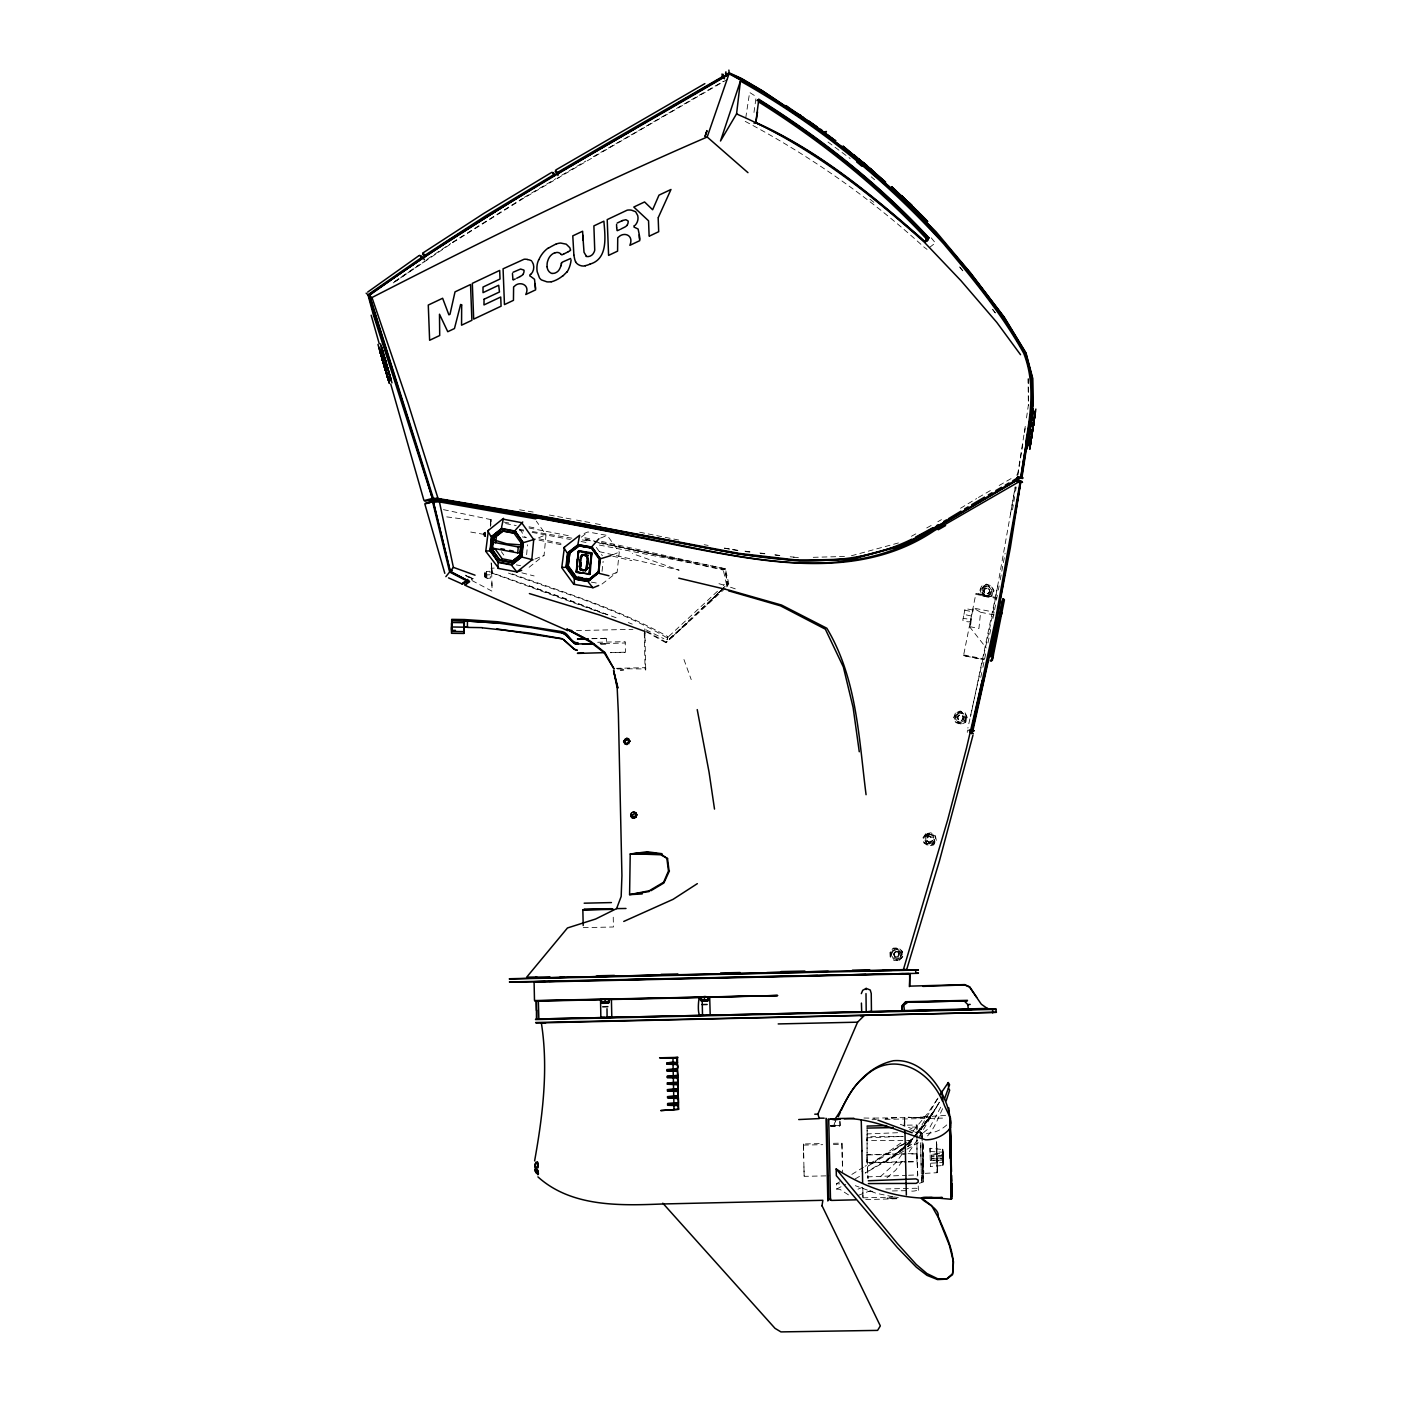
<?xml version="1.0" encoding="UTF-8"?>
<svg xmlns="http://www.w3.org/2000/svg" width="1402" height="1402" viewBox="0 0 1402 1402"><rect width="100%" height="100%" fill="white"/><g stroke="black" fill="none" stroke-linecap="round" stroke-linejoin="round"><path stroke-width="0.75" stroke-dasharray="5 3.75" d="M908.286 1162.03L916.978 1161.732L916.996 1140.001M916.996 1137.828L916.961 1125.017L903.975 1125.193M867.119 1126.069L867.049 1162.573L906.113 1161.645M867.137 1130.275L867.049 1162.871L906.113 1162.083M726.762 586.86L727.515 583.793L724.992 568.861L601.511 541.4M922.972 1164.168L923.077 1182.026L919.379 1183.306M862.949 1197.466L862.791 1187.897M972.883 609.397L972.76 611.57L973.163 607.995L980.594 612.253L978.929 628.482L969.448 626.589L973.163 607.995L994.386 612.218M922.691 1167.235L921.99 1133.044L920.395 1131.887L912.579 1132.062M839.921 1121.162L840.201 1125.28C814.79 1124.649 840.429 1130.45 835.364 1121.267M607.609 614.882L564.235 598.146L491.787 572.735L491.138 562.78M835.171 1121.915C830.843 1128.961 841.778 1124.632 839.553 1126.121M970.657 620.56L970.482 626.799L971.551 616.074L963.963 614.409L962.771 620.35C972.62 624.573 973.829 618.492 963.121 618.597M486.915 578.43C485.25 571.963 486.669 566.671 486.862 577.536M735.261 588.84L727.498 586.211L727.533 581.392L723.502 585.247M904.045 1126.104L904.641 1117.394L904.798 1124.772M490.525 526.433L490.682 520.931L492.838 521.158M490.647 522.596L491.05 519.634L490.647 525.592M624.591 741.43L624.871 740.238M526.644 554.701L527.467 544.8M529.097 567.302L544.064 555.332L546.026 534.775L536.283 521.088M925.495 838.378L926.704 842.497M933.837 840.376L933.942 839.255M982.627 589.856L983.152 593.116L985.816 595.026A4.259 4.259 0 0 0 989.058 594.501L990.969 591.837L989.759 587.736M629.323 741.29L628.692 742.99M602.054 571.315L603.123 561.343M602.019 584.038L617.125 572.226L619.263 552.073L607.189 535.389L587.946 531.954L581.269 534.618M753.978 112.458L755.888 98.788M485.267 536.212L485.565 535.284M484.286 536.02L484.093 532.9L485.495 532.164M485.442 536.545L485.197 532.83M486.406 577.536C484.479 579.324 483.375 571.368 486.073 572.069M1025.265 426.401L1017.537 475.278M1026.509 417.936L1028.349 405.231L1028.087 378.733M1024.547 432.78L1025.16 428.556M745.741 117.891L749.632 92.462L757.08 97.176M1017.747 475.296L1023.302 441.262M1012.472 509.872L1013.506 503.651M1013.856 501.583L1015.223 493.294M1015.556 491.226L1016.24 487.09M963.542 655.61L984.116 659.711L963.524 655.645L971.218 617.055L975.932 593.432L996.507 597.532L975.932 593.467M1010.456 514.043L1015.188 486.862M1015.328 487.072L991.845 618.44L967.871 728.111M1000.222 579.832L1005.094 553.212M997.768 586.001L970.517 716.755M992.966 618.422L996.033 602.194M996.419 600.161L997.944 592.065M998.329 590.032L999.1 585.966M970.272 622.488L970.727 620.122M963.963 614.409L965.137 608.503L972.76 610.028M987.954 642.94L990.881 628.639M980.752 677.446L982.452 669.332M982.872 667.299L985.851 653.104M636.526 817.226L636.035 812.634L633.651 811.828L631.391 812.932L630.567 815.298L631.689 817.541L634.054 818.365L636.315 817.261L637.121 814.895L636.052 812.477L633.441 811.705L631.058 812.985L630.304 815.438L631.531 817.716L634.142 818.505L636.526 817.226L637.279 814.755L636.052 812.477M967.398 730.091L967.275 732.387M486.512 572.279L486.704 571.403M989.374 589.909C991.249 594.956 982.101 594.606 984.064 589.594C986.447 585.09 992.598 590.978 988.112 593.274C984.484 595.64 981.961 588.945 986.202 587.859C992.178 587.543 989.041 596.744 984.519 592.871L984.204 591.784M634.09 818.645L631.408 817.857L630.111 815.473L630.918 812.88L633.389 811.583L636.052 812.354M645.954 631.654L666.02 642.747L668.035 636.753C618.492 608.836 563.516 592.38 510.223 573.173M625.45 741.325C628.92 737.101 622.733 742.412 627.29 743.025C631.566 736.944 622.698 741.518 625.52 741.886M637.279 814.755L636.228 817.191L634.054 818.242L631.759 817.454L630.707 815.281L631.496 813.002L633.669 811.951L635.947 812.722M957.776 716.492L958.477 715.984C955.288 718.981 961.754 723.029 963.402 718.735C964.523 713.04 955.253 714.529 958.092 719.594C961.614 723.607 966.153 715.879 961.001 715.055C956.041 713.793 957.478 722.906 961.825 720.155M963.297 718.928L962.578 719.524L962.964 716.001L960.16 714.757L961.018 715.038M930.017 842.374L929.158 842.041C936.045 842.847 930.437 832.35 926.862 838.186C925.635 841.971 930.963 843.829 932.558 840.359C923.673 825.655 928.404 854.221 932.085 837.555M894.248 952.449C895.072 968.502 904.763 942.617 893.582 954.131C900.329 965.557 900.803 942.985 893.582 954.149M932.102 837.642C929.263 833.84 924.339 839.868 928.229 841.708M899.085 955.463L898.805 952.449L899.05 954.254M629.41 742.692C622.874 726.376 623.732 756.537 629.34 739.888M632.442 815.596C634.826 810.619 630.444 817.033 635.018 816.087C636.736 811.74 630.252 814.667 632.635 816.227M636.368 816.455C635.492 805.028 626.379 821.975 636.315 816.42A2.751 2.751 0 0 0 636.526 814.299C633.984 808.323 627.483 817.348 633.932 817.892M892.18 953.202C893.81 946.315 904.325 952.011 899.453 957.145M636.158 815.649L635.579 816.718A2.366 2.366 0 0 1 633.932 817.471L632.232 816.823M626.676 742.867L628.499 742.026L627.745 740.063M633.581 816.595L635.369 815.789L634.65 813.791M631.776 813.984L631.846 816.35M667.019 639.75L668.035 636.753M993.387 590.89L991.74 595.061L987.113 597.059L982.189 595.184L980.208 590.768L981.873 586.614L986.482 584.616L991.407 586.492L993.913 590.89L992.108 595.429L987.113 597.567L981.838 595.57L979.683 590.785L981.488 586.246L986.465 584.108L991.757 586.106L993.913 590.89M627.132 743.007L628.464 741.413M830.983 1125.806L835.101 1126.349M630.532 741.22L627.044 744.672L624.836 743.743L623.592 741.465L624.696 739.012L626.852 738.048L630.532 741.22L626.852 737.855L623.189 741.483L624.451 738.766L626.799 737.732L629.183 738.714M598.882 543.047L725.342 568.686L728.742 583.425L725.342 586.492M942.6 1108.667C937.815 1118.726 934.1 1129.872 925.811 1137.67M940.707 1107.177L929.771 1127.488L920.098 1135.41M727.498 586.211L724.992 568.861M937.342 1170.985L937.167 1172.703L923.182 1173.456M943.108 1154.056L943.248 1160.646L943.108 1153.513L943.231 1159.384M943.02 1149.535L942.827 1165.535L930.402 1166.464L929.999 1148.273L943.02 1149.535L943.125 1154.407L930.122 1154.144L929.999 1148.273M939.252 1102.515L918.17 1138.547M939.358 1102.165L927.493 1121.127L936.431 1107.282L921.009 1129.697L933.119 1112.277L914.051 1137.302M937.973 1098.134L916.89 1133.464M917.048 1140.369L907.287 1154.477M937.272 1099.063L927.721 1113.311L912.649 1131.467M983.03 588.822L984.554 587.21A4.259 4.259 0 0 1 987.797 586.737L988.831 587.07M925.881 837.362L926.547 836.451A4.294 4.294 0 0 1 930.665 835.189L933.767 838.151M933.434 841.41L930.893 843.496A4.294 4.294 0 0 1 927.633 843.145M963.647 720.681L964.629 716.527L962.561 713.986M902.169 1161.399L895.755 1170.057L886.414 1178.293M901.924 1154.424L895.492 1163.047L879.983 1177.014M908.356 1145.784L913.491 1138.862M913.456 1137.32L934.486 1110.629L914.332 1136.794M912.982 1138.477L908.934 1143.524L912.772 1138.862M1016.485 475.05L1017.922 474.735M917.889 1132.641L926.722 1122.143L917.101 1133.096M646.935 631.548L666.143 642.134L728.742 583.425L726.078 585.791L717.999 583.39M727.095 584.599L728.129 583.425M904.115 1146.976L911.615 1139.353M943.283 1161.943L942.827 1165.535L943.231 1159.752L943.336 1164.624M899.436 960.247L902.765 956.514L902.485 951.45L898.524 947.857L893.284 948.138L889.902 951.818L890.182 956.953L894.161 960.528L899.436 960.247L902.765 956.514M890.638 956.725L890.393 951.993L893.495 948.611L898.349 948.348L902.012 951.66L902.275 956.339L899.208 959.774L894.336 960.037M904.22 1146.661L911.44 1139.668M903.151 1148.238L898.735 1152.917L905.972 1145.469M904.623 1146.678L911.983 1138.88M717.491 591.276L668.053 637.086M720.137 591.153L707.064 604.227L720.768 590.925M721.592 589.716L727.393 583.898M908.864 1142.49L911.826 1139.581M725.29 588.297L666.02 642.747M723.87 587.911L666.143 642.134M902.66 1148.045L890.27 1159.174L905.517 1145.574M907.041 1144.102L911.615 1139.686M686.454 623.715L669.21 639.592L688.347 622.067M946.736 1124.93C936.518 1134.709 920.431 1136.146 908.356 1128.628M635.001 816.087L634.019 816.753M628.99 743.27L627.044 744.147M635.895 817.015L634.668 817.769M984.747 589.085L984.029 589.664L987.271 588.157M900.96 1149.991L905.692 1146.1L883.435 1162.977L905.587 1147.817M907.269 1144.821L912.001 1140.948L907.182 1144.873M957.864 713.443C951.45 717.158 959.336 726.972 964.19 721.206A4.977 4.977 0 0 0 965.575 717.596C965.873 712.496 958.109 710.726 955.971 715.3A5.135 5.135 0 0 0 955.638 719.244L959.354 722.661M986.938 595.903C999.731 593.379 983.293 578.027 981.645 590.978C983.328 602.825 999.24 589.874 987.989 585.826M895.037 951.8L898.542 952.168M897.648 956.62L895.878 956.9M932.312 843.671C936.641 841.253 934.538 833.804 929.508 834.208M900.82 1143.033L868.364 1166.026L906.638 1142.297L865.069 1166.254M581.234 537.194L587.946 531.954M929.649 247.383L935.379 242.932L930.84 237.359M725.342 568.686L723.327 570.088L599.425 542.171M471.738 579.359L472.492 578.851L470.213 577.642M394.716 281.469L419.18 264.68M393.226 282.924L424.683 261.333M395.014 281.697L450.848 243.878M427.365 259.107L450.62 243.562M426.226 260.299L427.137 259.685M452.425 242.371L522.28 198.523M452.636 242.686L522.683 198.839L600.739 152.888M851.855 1174.403L863.387 1167.288M848.455 1194.872L839.886 1189.334L836.626 1189.054L836.521 1183.744L840.113 1181.571M960.528 508.26L976.651 498.551M524.138 197.419L555.875 178.667M559.118 177.265L557.225 178.387M907.304 1146.783L912.509 1143.717L907.55 1146.591M561.676 175.25L585.808 161.072M593.221 156.726L636.823 131.63M638.664 130.544L703.769 92.567M855.185 1178.907L860.162 1175.998M905.902 1147.555L865.139 1173.071L918.415 1142.7M978.438 497.465L991.617 489.859M999.153 485.495L1012.349 477.872M602.545 151.854L727.708 79.231M937.868 521.702L941.478 519.634M707.519 90.394L723.502 81.263M908.531 1141.21L912.439 1139.213M911.405 536.283L919.064 532.094M926.74 527.923L932.47 524.804M897.227 1147.169L906.726 1142.104M836.626 1189.054L845.721 1184.269M472.088 579.079L473.298 578.5M928.194 834.523L927.002 835.066A5.012 5.012 0 0 0 924.742 838.203L926.109 843.128L931.138 844.319M627.009 744.988L624.591 744.006L623.189 741.483L624.661 744.147L629.358 743.831M984.134 586.544L986.64 585.791M897.788 959.038C908.776 954.394 892.233 942.635 891.286 954.341C892.233 965.014 907.725 955.445 898.735 949.75A5.135 5.135 0 0 0 894.827 949.277L891.882 951.8A5.135 5.135 0 0 0 891.392 955.673L893.933 958.653L896.491 959.248M962.771 721.399C955.866 725.377 953.693 711.971 961.509 713.583M898.594 957.846L894.301 957.969L892.058 954.324M612.201 574.347L617.125 572.226M612.709 554.824L619.263 552.073M857.989 1189.176L863.912 1186.705M534.881 559.1L544.064 555.332M600.582 538.07L607.189 535.389M538.683 537.72L546.026 534.775M858.164 1195.433L871.991 1190.07M471.335 579.096L472.544 578.518L469.267 576.73M851.4 555.77L899.909 542.539M945.596 1115.431L919.8 1117.096L930.122 1117.236L870.239 1118.165M491.05 568.248L494.187 568.09M942.898 1155.406L931.489 1155.756L931.576 1159.804C947.752 1164.992 947.402 1148.992 931.471 1154.88L931.489 1155.756M626.869 738.556L624.223 740.712L626.308 744.076M929.508 834.313C918.888 835.101 928.51 850.769 934.188 841.831A5.222 5.222 0 0 0 934.608 837.888L930.823 834.453M959.056 712.899L963.98 714.056L965.54 718.928A5.135 5.135 0 0 1 963.227 722.135L960.668 722.801M885.854 1188.966L916.225 1188.248C922.796 1189.474 912.316 1192.366 909.758 1190.578M916.996 1126.963L908.356 1127.278M908.093 1153.671L916.803 1153.811L908.11 1154.126M942.915 1156.159L931.506 1156.457L931.471 1154.88M865.735 1199.604L898.332 1198.692L887.168 1198.062L896.474 1198.587M485.267 535.967L484.163 536.283M486.371 571.403L489.964 571.28L490.192 574.75L490.402 578.097L486.827 578.43M486.95 574.89L490.174 574.75M942.705 1160.085L930.262 1160.593M897.631 1132.711L867.277 1133.92L866.489 1137.846L903.379 1136.391M867.365 1176.891L906.411 1175.332M908.584 1175.244L915.085 1174.999L917.294 1176.12M813.248 557.313L847.158 556.401M604.332 638.208L606.47 638.383L606.61 644.201L599.355 644.359M604.28 643.606L600.091 643.693L625.222 642.975L625.432 652.351L610.431 652.684M624.766 668.141L645.043 667.685L645.709 668.964L625.625 668.772M905.937 1153.723L866.874 1154.67L867.996 1178.539L866.874 1154.968L905.937 1154.161M908.268 1161.592L916.978 1161.732M576.502 630.585L632.933 629.34M591.959 638.488L606.47 638.383M591.959 638.716L604.525 638.436M597.69 642.274L625.187 641.678L625.222 642.975M610.764 652.508L625.432 652.193M616.197 668.316L622.611 668.176M617.458 668.964L623.575 668.824M583.25 927.651L613.445 926.985L613.165 914.086M872.044 1119.672L876.373 1119.585M885.03 1119.392L945.596 1118.042M803.591 1150.727L803.434 1143.979L822.676 1143.541M833.366 1143.313L841.919 1143.121L842.427 1166.061M803.469 1145.101L822.711 1144.68M833.401 1144.435L841.936 1144.26L841.919 1143.121M931.559 1158.928L942.968 1158.771L943.248 1160.646M803.942 1166.92L804.152 1176.348L829.809 1175.787M862.949 1197.834L897.56 1197.063M491.699 573.173L491.278 567.495L493.802 567.442M868.557 1191.42L872.885 1191.332M892.408 1190.929L907.585 1190.631M902.047 1136.549L867.347 1136.707L866.559 1140.65L914.314 1140.422M930.069 1151.498L943.073 1152.216M863.93 1118.025L874.445 1118.2M835.434 1125.578L839.728 1125.736M830.335 1125.771L840.026 1125.701L839.868 1121.565M836.521 1183.744L839.78 1183.884M942.95 1158.017L931.541 1158.21L931.576 1159.804M626.887 738.994L628.972 740.116M627.044 743.726L624.942 742.622M745.671 551.634L749.877 552.125M760.427 553.334L764.651 553.825M775.201 555.034L779.407 555.525M798.404 557.698L789.957 556.734L794.128 557.172M744.953 551.144L751.367 551.932M759.919 552.984L766.333 553.772M774.885 554.824L781.3 555.613M446.747 516.882L470.406 520.002M892.688 1196.73L876.092 1193.242L855.308 1185.689M894.581 1197.01L898.349 1197.588M724.343 548.059L730.424 549.041M732.457 549.374L738.539 550.373M519.441 530.342L523.665 531.025M532.147 532.409L570.439 539.49M519.581 509.785L526.048 510.871M528.186 511.239L534.653 512.326M571.876 538.175L532.322 531.533M582.216 539.91L590.54 541.417M519.441 529.343L523.735 530.079M724.536 548.287L730.88 549.409M733.001 549.794L739.345 550.916M704.172 544.712L708.133 545.413M470.739 532.041L485.793 534.723M591.346 582.128L599.881 583.653M724.554 569.545L597.935 544.782M549.339 515.007L555.613 516.181M557.698 516.567L563.972 517.741M566.058 518.127L574.417 519.669M576.502 520.054L582.776 521.229M503.879 522.07L510.17 523.261M529.01 526.819L537.387 528.396M505.596 523.559L516.234 525.575M528.992 527.993L570.456 536.09M581.094 541.505L589.541 543.135M516.287 564.866L520.563 565.672M584.862 521.614L593.291 523.244M595.394 523.647L601.721 524.856M975.757 594.325L996.331 598.391M522.368 536.878L526.539 537.702M963.665 654.909L984.257 658.993M980.594 612.253L996.892 615.513M964.804 610.221L972.532 611.763M639.698 532.217L646.077 533.496M648.215 533.917L654.576 535.213M656.714 535.634L663.093 536.913M665.214 537.334L682.231 540.751M538.911 538.806L561.974 543.573M585.615 539.77L592.03 541.102M594.168 541.558L683.528 560.59M538.999 540.156L561.992 544.922M443.453 509.645L491.05 519.634M632.705 549.566L634.352 549.934M584.844 537.702L593.169 539.56M584.879 538.929L597.357 541.698M599.337 551.652L679.129 570.176L632.407 553.562M612.674 556.173L631.829 560.66M521.877 572.84L534.127 575.942M914.963 1132.01L917.136 1133.149M529.22 585.948L618.3 618.545M508.453 573.085C562.588 593.099 619.246 608.889 668.877 638.926M491.681 572.98L603.105 613.498M895.983 951.204L897.736 951.87M900.312 1124.281L912.124 1128.75M985.641 595.762L982.504 593.502L981.873 589.681A5.047 5.047 0 0 1 984.134 586.544M988.235 588.525L989.391 589.909M627.605 738.644L628.867 739.327M894.897 956.55L893.775 955.148M628.271 622.541L632.267 624.135M491.909 582.689L492.084 591.188L471.808 580.446M646.024 629.831L663.9 638.734M465.324 575.17L469.074 577.098M465.99 575.784L469.46 577.659M745.216 121.378C809.743 155.552 869.818 197.7 923.778 246.91L927.055 249.381M634.983 813.02L636.228 815.035M827.986 142.005L850.155 158.514M869.923 199.189L875.076 203.272M871.185 176.81L874.62 179.719M969.448 626.589L986.219 647.917M992.791 309.527L995.367 312.891M992.616 309.474L995.192 312.856M962.929 715.931L963.121 716.808M596.358 547.428L602.352 555.7M519.721 529.167L525.487 537.509M501.355 551.669L503.809 555.087M683.948 659.501L691.221 679.584M727.638 583.828L728.006 585.142M726.569 584.704L723.327 570.088M927.072 840.324L927.23 841.218M983.941 589.962L984.379 592.59M484.198 534.32L484.268 535.739L484.093 533.146L484.321 536.598M485.302 534.25L485.197 533.075M486.126 572.997L486.179 574.066M485.337 577.817L484.969 572.384L485.302 577.571L484.987 572.664L485.074 574.101M486.301 575.784L486.389 577.256M484.969 572.139L485.162 575.258M484.093 532.9L484.268 535.739M490.91 524.996L490.682 520.931L490.753 523.542M485.057 573.558L485.127 574.978M862.896 1195.047L862.984 1197.028M916.803 1153.811L917.732 1175.262M918.205 1185.987L918.398 1190.28M916.785 1153.601L917.767 1175.384M862.913 1193.26L862.756 1186.442M491.489 568.16L492.926 573.225L491.787 572.735L491.664 565.216M936.764 1145.189L936.483 1141.736L937.325 1170.652M943.248 1160.12L943.125 1154.775M923.007 1180.817L922.534 1144.505M645.691 668.193L645.726 670.156M942.565 1154.091L942.442 1148.641L942.757 1162.538L930.332 1163.239L930.402 1166.464M936.834 1148.431L937.36 1172.282M937.062 1158.665L937.219 1166.008M936.501 1143.068L937.167 1172.703L937.097 1169.881M923.673 1170.179L923.725 1173.001L923.042 1142.034L923.357 1156.037M922.148 1142.227L923.077 1182.026L922.849 1171.827M921.99 1133.044L922.095 1137.495M920.623 1142.735L921.517 1183.27L921.289 1172.563M921.202 1168.287L920.623 1142.595M904.711 1120.881L904.851 1126.612M841.936 1144.26L842.076 1149.868M842.129 1152.567L842.567 1172.405M803.644 1153.408L804.152 1176.348M803.434 1143.979L803.767 1158.928M645.709 668.842L644.797 628.219L645.078 640.767M491.471 563.464L492.049 589.296M936.729 1143.787L936.886 1151.095M923.427 1158.998L923.585 1166.552M921.973 1134.253L922.06 1138.494M922.621 1148.238L922.796 1156.002M922.866 1159.068L923.024 1166.814M920.483 1136.566L920.395 1131.887L920.448 1134.095M644.272 632.95L645.043 668.351M943.108 1153.513L943.125 1155.125M1028.262 378.75L1028.542 405.248M916.961 1125.017L916.961 1133.605M916.961 1135.743L916.961 1161.504M955.393 713.127L953.623 717.701L955.726 722.486L960.826 724.466L965.627 722.363L967.415 717.789L965.312 713.005L960.195 711.007L955.393 713.127M966.889 717.789L965.259 721.995L960.826 723.958L956.094 722.118L954.131 717.684L955.778 713.478L960.212 711.533L964.944 713.373L966.889 717.789M925.706 833.787L922.919 837.87L923.865 842.9L928.369 845.967L933.609 844.968L936.396 840.867L935.432 835.837L930.928 832.788L925.706 833.787M925.986 834.208L923.427 837.975L924.304 842.602L928.474 845.441L933.329 844.53L935.888 840.762L935.011 836.135L930.823 833.296L925.986 834.208M896.579 1117.429L885.416 1118.621L896.526 1117.499M919.73 1117.815L908.11 1117.254L919.73 1117.815M962.753 270.761L958.617 265.837L962.806 270.761"/><path stroke-width="1.5" d="M512.449 273.495L512.957 279.787M570.334 249.644L570.071 248.364A6.502 6.011 -80.3 0 0 569.668 247.558L566.233 244.176L560.712 243.054A15.107 13.932 -83 0 0 556.156 244.088M616.582 224.408L616.67 227.702M951.117 1197.203L951.117 1199.271L931.962 1197.571L942.302 1197.501C904.868 1201.339 867.312 1189.404 836.17 1168.97L836.346 1175.682L897.385 1247.605L916.33 1267.18L926.985 1275.364L937.57 1279.588L946.385 1279.15L952.501 1273.805C956.234 1253.441 945.474 1234.514 938.113 1216.217C940.462 1204.966 904.816 1195.661 931.892 1197.466L921.5 1198.324M467.847 627.237L451.602 626.974L451.514 633.301L463.974 633.459L464.15 620.841L496.729 622.979M451.567 629.498L451.707 619.369L464.342 619.544L497.692 621.752L562.114 631.654C568.879 632.74 570.859 643.623 578.045 642.712M455.457 630.392L451.777 630.409L452.25 623.557M451.549 631.443L464.009 631.619L464.132 622.681L451.654 622.506M464.15 633.283L464.395 621.016M451.549 630.637L451.654 623.312L451.637 624.328M467.374 627.43L467.462 621.279L451.689 620.665M992.879 654.681L992.826 658.011L993.405 655.085M451.777 630.409L451.795 629.463M451.847 624.503L451.865 623.557M464.009 631.619L464.097 627.15M866.138 989.532L866.173 988.41L870.239 990.005L871.238 993.457L871.448 1011.315L868.294 1011.683M498.131 563.218L497.85 568.301L516.917 571.928L521.684 570.351M1017.133 481.78L1017.782 476.662M836.17 1168.97L897.438 1243.609L916.295 1264.499L926.932 1273.542L937.675 1278.764L946.455 1279.272L952.554 1274.681L953.483 1261.87L949.382 1245.256L938.113 1217.181L931.506 1205.545L921.587 1198.062M1032.783 429.257L1033.852 421.862L1031.241 439.089L1034.606 416.937L1030.19 445.924L1035.254 412.924M1033.064 426.979C1032.766 429.345 1034.29 419.058 1033.274 426.05A10.059 1.367 83.7 0 0 1033.221 426.366L1032.608 430.344L1033.624 423.404L1031.013 423.159L1029.068 435.969L1029.348 434.269A17.087 1.752 78.1 0 1 1029.366 434.112L1033.239 408.665M1031.522 419.864L1031.995 416.832L1030.873 424.175L1031.749 418.392M1031.013 423.211L1028.209 441.683L1029.033 436.232M1029.681 449.288L1032.678 429.555M1027.789 444.399L1028.998 436.53M1028.577 439.264C1028.104 442.349 1029.348 434.217 1028.647 438.808M1029.787 431.36L1029.173 435.321L1029.751 431.518M1032.871 428.591L1033.046 427.47M758.797 99.279L755.783 122.833C817.594 150.557 870.327 194.124 920.939 238.41L924.163 241.214L927.528 240.636L928.948 237.849L925.355 233.976C876.25 181.769 819.487 137.273 758.797 99.279L758.692 102.802M1034.028 421.038L1034.483 417.691M1031.416 438.178L1031.627 436.618L1031.399 438.125A31.44 8.675 67.5 0 1 1031.329 438.581L1030.961 441.174L1031.224 439.317M1033.87 422.107L1033.519 424.105L1031.013 423.299L1033.519 424.123L1031.013 423.316M522.56 552.283L517.706 552.914L491.296 547.902L492.312 540.506L493.872 539.893L506.77 543.801L519.774 544.8M523.139 546.342L518.284 546.973L517.706 552.914M577.186 559.363L576.345 572.331L590.102 573.979L591.819 552.826L578.623 550.811L577.379 559.486M578.5 551.354L591.276 553.878L589.138 573.979L587.981 574.224M511.923 564.62L498.762 562.027L490.349 550.671L491.681 536.721L502.109 528.501M490.349 550.671L491.944 536.861L501.934 528.869L514.779 531.305L522.911 542.732M493.329 544.046L493.89 538.035L502.652 531.043L513.868 533.163L516.146 531.901M495.589 542.767L496.361 536.791M511.099 562.184L513.377 560.923L502.144 558.785L495.029 548.778L492.75 550.057L499.866 560.064L511.099 562.184L519.862 555.192L521.141 543.117L513.886 532.988L502.477 530.815L493.574 537.93L492.4 550.162L499.655 560.327L511.064 562.5L519.967 555.385L521.001 543.17M515.13 530.972L523.104 542.679L521.597 556.471L511.59 564.463M514.867 530.92L523.226 542.679L521.877 556.787L511.607 564.988L498.429 562.5L490.052 550.741L491.401 536.633L501.688 528.431L514.99 531.025M601.16 1002.36L601.143 999.311L601.178 1002.412L609.169 1002.272L608.117 1002.272M601.125 999.363L609.116 999.223L609.116 1001.974M700.562 999.976C703.296 991.126 717.491 1002.22 701.456 1000.152M1029.997 429.906L1030.207 428.574L1029.191 435.216M1030.54 443.908L1030.803 442.261M1031.697 436.11L1031.907 434.953M1030.452 426.962L1030.014 429.871L1032.678 429.766M1033.432 424.946L1033.221 426.12L1033.554 424.105M1027.824 444.189L1028.174 441.893L1027.631 445.538M1032.888 410.891L1032.205 415.342M1030.838 424.333L1030.663 425.542L1031.118 422.598M1031.557 437.284L1031.504 437.336A29.495 8.727 60.3 0 0 1031.574 437.021L1031.399 438.002L1031.609 436.758A9.516 1.087 84.7 0 0 1031.627 436.583M1027.929 443.54L1028.139 442.121M1030.768 442.506L1031.083 440.158A21.24 6.572 68.2 0 0 1031.189 439.545L1031.101 440.281A26.165 12.758 26.6 0 0 1031.101 440.123L1028.612 439.019M579.832 559.994L581.725 554.859L587.21 555.84L588.244 558.697L587.631 564.463M580.323 560.081L579.622 566.829L580.568 569.405L585.493 570.228L588.016 567.617M580.796 566.32L581.199 562.553M587.543 561.361L588.244 558.697M1030.943 441.087L1031.224 439.509L1029.734 449.253M564.428 547.166L561.746 567.705L573.733 584.266L593.239 587.718L598.707 585.475M588.507 580.831L574.978 578.535L566.39 567.056L567.88 553.089L578.746 544.712M578.553 544.8L568.073 553.001L566.601 566.969L568.476 566.163L576.853 577.729C568.932 578.623 588.174 582.391 590.172 580.113L575.346 577.677L588.682 579.604L598.549 571.876L599.18 559.048L591.293 548.059L578.658 545.799L568.721 553.562L567.302 566.829L575.258 577.799L587.911 580.06M574.224 579.604L574.417 584.196M576.45 571.543L578.64 550.933L576.345 572.331M579.674 563.008L580.148 569.685L585.633 570.667L587.245 568.283L587.876 561.413M580.41 560.117L580.621 569.352M580.463 566.303L580.866 562.5M589.138 573.979L591.714 553.632L578.623 550.811M588.086 581.006L598.566 572.822L600.056 558.855L592.082 547.113M598.742 573.05L600.249 558.767L591.872 547.201L578.343 544.887M1028.104 442.349L1027.105 449.008M1032.573 430.607L1030.032 429.695M578.01 543.783L579.604 535.284L564.077 547.428M579.096 566.829L582.11 555.332L585.738 554.386L588.069 555.56M587.368 561.378L585.388 570.263L586.825 568.125L587.14 555.875L581.865 554.929L580.288 557.26M1030.698 425.332L1030.926 423.842M1033.379 425.244L1033.362 425.156A14.528 2.138 81.4 0 0 1033.344 425.507L1033.327 425.332M1031.907 434.743L1031.767 435.899M1032.293 432.429C1032.538 430.607 1031.872 435.093 1032.258 432.692M1034.571 417.498L1034.834 415.746M1029.471 433.428L1029.629 432.342M740.431 81.088L720.505 141.006L736.576 113.807L740.431 81.088C816.42 123.691 885.258 179.438 943.774 243.983C972.725 278.665 1001.729 313.662 1023.723 353.304C1035.009 381.852 1030.961 412.766 1025.738 442.138M1017.274 477.399L1021.602 477.399L1032.678 405.546L1032.38 378.172L1025.738 352.971L1003.937 317.132L970.342 273.004L927.125 223.006L898.542 194.913L854.396 156.288L806.816 120.677L762.39 90.902L741.605 78.933L729.198 73.325L673.275 105.711M501.53 527.485L503.458 518.319M422.598 254.27L424.876 256.531L425.051 255.199L485.513 215.961L553.79 174.654L555.104 175.022L554.035 175.671M757.536 111.915L755.783 122.833M969.097 730.617L972.147 731.09L983.731 680.303M1002.535 586.562L1020.621 482.516L1020.288 481.026L1017.554 480.5L1017.449 481.394L1021.97 481.412M840.078 1119.024L830.352 1119.059L835.206 1119.9L840.078 1119.024L830.405 1118.796M1034.641 416.236L1035.85 409.069M1030.119 446.397L1030.312 445.521M1030.558 443.68L1030.575 443.435M1035.219 413.204L1035.447 411.68M1030.593 438.09L1031.942 429.117M1033.765 417.113L1033.309 420.144M1030.488 426.734L1031.241 421.704M1031.96 416.99L1031.276 421.546M1032.52 425.384L1033.064 421.809M1030.347 439.667L1029.348 446.169M1032.187 415.5L1032.836 411.294M1033.975 415.781L1034.658 411.277M1017.554 480.5L1016.345 481.201L1020.533 481.797L1015.223 514.552M467.444 579.412L466.796 580.077L450.392 571.508L433.358 502.249L434.76 500.935L441.104 501.303C522.315 514.481 603.07 530.114 683.668 546.517C765.983 562.553 859.654 581.059 934.205 530.762L1020.288 481.026L995.63 618.965L970.92 732.598L973.321 733.772M821.975 1205.913L822.869 1200.305L662.813 1203.967C620.508 1205.667 571.49 1207.28 537.93 1176.874M990.285 660.938L991.319 661.148L1000.818 613.515M1029.524 433.06L1032.135 433.306L1029.559 432.885M534.618 1160.874C542.749 1115.694 548.568 1068.359 541.347 1022.899M996.401 619.018L1002.57 586.684M1016.222 480.956L1016.73 478.31M724.536 78.775L722.328 76.742L598.356 148.472L557.277 172.586L557.996 175.513M561.343 264.102L561.256 264.522A12.969 11.952 -79.2 0 1 560.94 265.837M924.163 241.214L920.956 237.99C870.484 193.739 817.839 150.312 756.151 122.605L754.048 123.201M577.186 650.178L574.312 649.179L562.482 638.751L529.448 632.985L482.341 627.816M708.396 997.243L707.449 997.102M1002.675 598.759L1004.393 599.986L1001.484 614.532M992.441 649.284L993.194 645.568M992.318 660.5L1001.834 612.832M1003.727 598.969L1000.642 614.391M990.548 647.636L996.401 619.176M424.473 259.826L423.036 257.758L369.112 294.893L432.832 499.007L438.055 498.516L535.617 514.902L738.994 553.369L799.07 560.309L850.769 559.065L901.942 545.308L945.772 521.439L1020.253 477.434L1021.042 475.856C1026.299 435.461 1040.284 393.191 1024.95 353.322M983.731 680.145L990.548 647.794M982.276 680.391L966.504 748.09L947.734 819.697L903.607 968.922L905.219 969.623M975.231 717.596L971.411 733.737M762.057 91.656L729.233 73.868L725.885 75.813L725.885 71.817M972.953 735.261L939.393 861.126L906.901 968.852M600.547 999.433L600.845 1017.291L604.893 1017.519M700.492 1000.222C699.405 987.323 696.163 1016.625 700.702 1015.398M561.501 263.366L561.554 263.243A10.83 9.937 -79.2 0 0 561.361 264.102M909.355 986.622L909.986 973.496M491.296 547.902L491.752 546.447M432.92 499.007L435.899 498.972L436.232 497.903M946.192 1100.78L949.68 1090.108L948.418 1088.162M633.967 225.757L634.125 227.071M723.239 74.359L723.572 77.128L556.909 173.638L450.182 239.216L368.568 295.121L371.968 297.539C482.218 241.021 593.449 186.168 707.186 137.01L729.198 73.325L761.934 91.638L806.536 121.466M1017.624 481.92L1018.08 480.606L1016.555 480.535L932.435 530.114C842.199 589.927 730.985 553.369 633.459 536.037C569.948 523.209 506.192 511.695 442.261 501.215L440.649 500.532M992.686 1012.91L992.598 1008.932M536.773 976.984L526.661 977.194L567.46 927.966L595.605 919.029L616.582 908.619L621.174 896.456L621.927 875.602L618.37 713.443L617.178 687.856L613.585 670.629L617.967 687.944M439.212 500.829L453.389 567.354L450.182 571.385L469.652 581.725L464.763 585.16L466.708 583.53M669.437 870.852L663.865 882.997L650.878 890.743M798.702 1119.55L819.311 1118.568L817.874 1114.134L857.568 1022.181L864.035 1015.749L860.46 1015.837M677.972 1105.6L678.463 1104.496L667.58 1104.18L667.615 1105.267L677.972 1105.6L678.55 1109.368L678.463 1104.496M861.319 993.615L862.721 990.285L866.173 988.41M678.305 1097.503L678.428 1103.374L678.305 1097.503L667.44 1097.731L677.832 1098.59M538.736 259.685L537.842 261.946A16.403 14.914 -79.7 0 0 537.124 265.031L536.948 266.695A21.012 19.12 -79.6 0 0 537.211 271.795L539.455 277.806A9.534 8.71 -78.5 0 0 541.505 279.944L546.903 281.837A18.892 17.28 -76.7 0 0 550.653 281.767L551.179 281.697M658.344 217.398L670.98 189.48L658.993 195.141L652.631 209.757L644.569 201.958L633.792 207.04L648.548 220.797L649.126 236.027M944.317 1099.343L949.592 1084.745L948.26 1082.572L940.094 1094.559M841.253 1110.454C850.593 1087.759 868.451 1066.133 893.389 1060.736C923.83 1057.949 946.473 1091.895 950.311 1118.726M838.256 1116.728L840.499 1112.031M677.674 1091.527L678.147 1090.581L667.282 1090.826L677.674 1091.527L678.27 1096.364L667.422 1096.697L677.762 1095.821M757.711 99.98C818.085 137.852 874.55 182.19 923.462 234.152L927.405 238.393L925.6 241.968L926.144 238.568L928.948 237.849M910.003 986.132L964.664 984.607L969.746 986.85L976.721 997.33M667.632 858.497L660.657 854.782L633.196 853.765L644.605 852.907L660.885 854.046L667.545 858.778L669.105 871.063M677.517 1084.745L678.007 1083.956L667.142 1084.202L677.517 1084.745L678.13 1089.442L667.247 1089.687L677.604 1088.811M677.376 1078.015L677.867 1077.262L666.984 1077.507L677.376 1078.015L677.972 1082.817L667.107 1083.045L677.464 1082.151M444.802 573.313L424.841 504.019L437.214 500.461L429.24 501.951M587.158 568.231L585.633 570.667M580.621 557.348L583.25 554.701M588.349 567.705L585.598 570.544L580.148 569.685M566.864 629.235L590.505 641.222L604.875 652.438L614.129 669.087L604.017 652.543L590.102 641.888L566.864 629.235L572.174 630.69M677.219 1071.198L666.844 1070.76L677.219 1071.198L677.832 1076.123L666.966 1076.368L677.306 1075.352M445.854 576.66L449.639 571.998L432.78 502.564M839.78 1119.497L840.148 1118.603M904.886 199.925L904.325 198.418M787.714 108.112L800.682 115.735L785.278 106.044L786.995 107.323M820.135 129.79L825.866 133.488M824.025 131.841L823.184 132.419L823.868 131.648M833.542 140.13L835.452 140.673M858.217 159.355L854.221 155.114M566.881 271.97L562.885 275.931M498.429 562.5L490.63 550.583M592.17 546.324L598.934 538.736M515.375 530.114L522.753 521.982M677.078 1064.504L666.686 1064.171C681.127 1058.825 682.038 1074.212 666.809 1069.621L677.166 1068.552M967.52 1000.345L905.587 1001.729L901.977 1005.725L902.047 1010.632L902.45 1005.865L905.797 1002.202L967.187 1000.888L905.92 1002.255M540.734 1018.939L995.788 1008.862L996.384 1012.314L536.072 1023.004M464.868 582.023L462.975 583.74L467.953 579.832M902.59 1005.882L907.094 1002.851M448.517 577.869L462.029 583.933L463.922 582.198M491.681 536.721L501.986 528.554M496.413 534.863L499.936 532.112M503.458 530.937L494.03 537.982M514.832 559.748L520.668 555.087M511.625 564.726L522.07 556.506M467.287 580.533L462.029 583.933M578.938 545.168L568.283 553.299L566.846 566.934L575.03 578.22L588.034 580.568L598.268 572.559L599.705 558.925L591.539 547.621L578.518 545.29M598.461 571.753L588.682 579.604M536.16 1162.994L535.143 1163.783C534.32 1173.088 541.663 1162.276 536.16 1162.994L537.702 1162.24M530.569 274.354L530.201 274.634A3.032 2.769 -79.6 0 0 529.816 274.95L529.886 276.124M367.657 292.107L418.847 255.725M488.404 530.342L485.758 551.319L498.674 568.231M366.15 293.193L367.937 294.735L421.687 257.46L423.036 257.758L420.723 255.532M423.334 252.693L484.111 213.227L550.898 172.849M424.876 256.531L520.422 195.579M466.708 582.216L468.899 580.761M697.337 883.646L673.083 899.33L623.75 921.447M578.202 551.547L579.201 550.565M589.103 574.54L590.102 573.979M972.147 731.09L974.355 730.652M588.332 555.367L586.737 556.156L587.666 558.662M936.448 525.732L938.324 524.611M948.453 518.705L960.983 511.152M964.558 508.996L968.134 506.841M971.726 504.685L984.537 497.097M1012.787 480.763L1016.59 478.485M591.276 553.878L592.292 553.387M556.454 169.589L704.856 83.629M729.25 74.218C608.363 145.195 484.724 212.21 370.829 294.332L368.568 295.121L373.913 314.118L410.19 426.383M726.183 74.516L729.163 72.799L741.588 78.512L762.565 90.902L807.096 120.73L854.694 156.341L898.84 194.966L935.993 231.698L970.552 272.934L1004.235 317.167L1026.019 352.989L1032.678 378.19L1033.011 405.581L1021.953 477.434L1017.466 477.416L1018.728 477.837M943.721 521.491L946.648 519.792M988.305 494.924L992.055 492.733M995.823 490.56L1001.484 487.3M1005.252 485.127L1009.019 482.936M635.001 128.633L557.015 173.901L555.174 171.394M450.392 571.508L452.355 570.386M938.236 529.763L945.596 525.575M502.144 558.785L499.866 560.064M677.429 1058.054L672.101 1058.107L677.99 1057.371L659.588 1057.809L677.429 1058.054L677.534 1062.804L666.669 1063.031L672.995 1062.015L677.534 1062.804M911.791 539.174C823.868 582.443 724.063 549.233 633.196 533.759C569.633 521.036 505.736 510.065 441.77 499.62L435.987 498.954M915.629 537.089L932.891 527.695M513.044 272.268L520.598 269.044L523.787 270.043A1.84 1.665 -79.6 0 1 524.085 270.831L523.84 272.531A7.045 6.397 -79.5 0 1 523.086 274.126M617.178 223.058L621.734 220.903M537.597 1166.096C539.419 1171.879 535.652 1153.531 535.354 1167.2M568.388 251.694L563.779 253.99M535.091 1167.253L535.038 1164.834M520.037 276.615L516.69 278.279M562.272 567.424L565.321 567.319M609.046 999.468L608.082 999.293M620.823 229.069L624.17 227.404A10.918 10.235 -78.7 0 0 627.377 225.091M563.622 254.06L562.78 254.463A5.871 5.398 -79.1 0 1 561.746 254.849L560.747 254.148M619.807 229.577L617.599 230.576M515.288 278.963L513.465 279.787M1000.292 616.179L1001.256 615.723M649.494 236.062L658.695 231.698L658.169 217.818M584.599 554.596L585.773 554.088M582.864 570.877L584.038 570.369M590.102 264.084C608.573 258.704 604.998 235.589 603.894 221.166L593.887 225.897L594.728 249.959A6.046 5.643 -79.8 0 1 594.325 251.536L594.168 251.922A7.343 6.817 -78.8 0 1 586.141 256.443M486.424 551.021L489.351 550.898M599.951 558.715L592.047 547.814L578.781 545.869M581.865 554.929L583.039 554.421M567.88 553.089L571.368 551.582M583.004 570.526L584.073 570.071M581.76 568.897L580.305 569.598L581.48 569.089M598.566 572.822L588.069 581.392L574.505 578.956L565.97 567.179L567.477 552.949L578.15 544.607L591.714 547.043L600.249 558.82M536.458 1169.513L535.249 1168.795L536.318 1173.229M537.702 1170.302L537.737 1172.037L537.737 1170.302C532.55 1164.466 540.594 1176.19 537.947 1173.509M433.533 498.166L423.982 500.619M490.49 550.6L495.081 548.795M622.768 220.482L625.87 219.728L627.921 220.833A1.84 1.735 -82 0 1 628.219 221.621L627.973 223.321A7.273 6.87 -81.9 0 1 627.22 224.916M611.079 555.525L601.072 558.609M535.021 539.192L524.138 542.434M440.929 499.866L433.849 501.197M380.538 343.805L382.466 350.395L380.082 351.271M387.863 378.137L382.641 360.244A10.147 2.121 -77.7 0 0 382.553 359.981L382.063 358.474L389.441 383.5L382.063 358.456L384.621 357.755L388.459 370.882L387.6 367.92M387.355 376.56L388.319 379.837L387.162 375.771A22.274 6.905 -71 0 1 387.022 375.403L382.08 358.526L384.621 357.773L382.238 359.052L385.462 370.075A20.434 9.656 -52.3 0 1 385.603 370.531L388.704 381.116M383.026 361.769A23.01 7.781 -69 0 0 382.904 361.365C382.869 358.772 383.482 369.637 386.111 362.855C382.29 349.834 390.369 377.366 391.964 382.869M389.703 375.14C389.528 371.32 385.322 374.211 387.338 376.384M924.952 240.934L927.23 240.285L928.439 237.919L925.04 234.257C876.092 182.225 819.557 137.817 759.06 99.963L756.94 100.541M924.163 240.829L927.528 240.636M369.462 295.103L433.271 498.113L434.655 498.323M585.3 265.679L587.403 265.118A28.338 26.2 -75.8 0 0 590.084 264.067M535.196 1171.459L535.406 1169.689M701.438 997.155L700.457 997.12M707.484 1000.099L708.396 997.4M608.941 575.784L599.495 573.453M602.177 999.363L601.143 999.538M429.117 502.512L431.746 501.969M424.981 501.162L437.704 498.954L437.827 500.409M429.135 500.496L431.763 499.953M533.04 559.854L522.718 557.242M425.314 503.178L433.358 501.706L450.182 571.385M431.027 499.62L436.215 498.691L432.342 499.778M436.478 501.11L437.652 500.987L436.933 498.656M570.649 258.494L563.341 261.683A5.853 5.38 -79.2 0 0 561.378 263.033M678.55 1109.368L660.745 1110.577L678.06 1109.315M649.231 891.532L629.586 894.651L630.217 854.011L647.128 851.768L661.937 853.695M623.417 669.876L620.613 670.174M927.405 238.393L926.144 238.568L922.761 234.905C874.235 183.417 818.347 139.289 758.464 101.768M817.874 1114.134L814.755 1114.204M433.358 502.249L438.826 501.811L535.827 518.88M536.353 1010.299L536.142 1001.168L601.844 999.731M964.891 1001.659L967.853 1004.621L970.202 1004.41M677.92 1102.936L667.562 1103.602L678.428 1103.374M902.52 1010.614L987.867 1008.406M844.284 1118.831L853.836 1118.253M642.239 893.933L629.586 894.651L649.231 890.761L663.602 882.279L668.474 871.028L666.949 859.075M839.78 1119.111L830.352 1119.059M583.547 653.087L577.466 653.244M831.333 1200.427L855.641 1199.832M868.329 1180.782L916.014 1178.889L918.17 1180.028L918.222 1182.131L916.102 1183.376L868.381 1183.586M535.827 1000.87L536.913 1000.835M702.122 997.505L606.786 999.608M883.05 970.289L906.919 969.571M534.495 1000.572L777.567 995.525L706.731 997.4M540.909 1018.939L536.072 1019.044L972.112 1009.405M582.461 644.079L593.817 643.851M903.624 969.641L595.307 976.581M904.833 969.746L918.17 969.798M608.468 1002.658L607.609 1002.675M706.923 1001.063L708.01 1001.046L701.21 1001.116M577.063 644.026L578.062 644.009M509.522 978.754L660.254 974.968M534.092 982.136L909.583 973.899M535.634 1022.514L996.384 1012.314M610.711 909.039L612.692 908.987M597.129 975.81L614.444 975.406M661.078 974.355L677.885 973.969M720.628 972.97L740.063 972.515M509.364 981.961L918.17 973.321M509.662 982.259L545.115 981.488M602.597 1002.062L607.767 1001.939M701.894 999.854L707.064 999.749M705.609 1000.485C713.495 1000.38 695.55 1000.59 703.418 1000.52M602.702 1006.794L607.872 1006.671M701.999 1004.586L707.169 1004.48M537.474 1019.009L544.186 1018.868M706.958 1015.258L710.078 1015.188M860.495 1011.876L864.491 1011.771M545.641 1022.794L541.891 1022.882M867.119 1126.069L886.625 1125.613M835.802 140.673L833.997 139.569M584.827 638.646L577.677 638.804L579.622 638.751M577.466 639.032L588.332 638.786M561.887 632.898L565.444 634.51L575.416 643.991L593.694 643.658M577.168 650.353L574.329 649.371L563.674 639.68M604.49 652.649L577.554 653.42M584.178 903.186L611.43 902.573M584.319 909.267L611.57 908.671M616.582 908.619L625.993 908.478M583.968 909.635L611.938 909.004M583.214 909.653L585.177 909.6M582.846 910.003L613.06 909.337M781.107 971.568L804.906 971.06M535.669 977.176L549.917 976.879M661.096 975.073L677.902 974.705M766.719 972.602L828.231 971.288M536.826 977.895L817.524 972.007M849.139 971.306L892.022 970.377M509.294 978.999L918.398 970.026M534.232 981.733L602.562 980.226M627.816 979.665L656.977 979.034M781.615 976.3L817.594 975.512M849.191 974.828L903.326 973.636M549.198 981.4L558.399 981.19M601.528 980.243L865.84 974.443M891.987 973.882L908.811 973.514M534.845 1000.888L777.567 995.525M610.466 1017.396L607.101 1017.466L606.996 1008.721M987.429 1009.072L988.673 1009.037M996.314 1009.352L535.476 1019.569M778.198 1023.933L857.568 1022.181M644.832 853.713L630.217 854.011L647.689 852.556L661.744 854.221M922.937 986.395L964.594 984.923L969.553 987.113L981.347 1004.253L987.814 1008.809M610.063 999.223L611.412 999.503L611.798 1017.046M602.282 1002.728L608.433 1002.658M702.717 1001.098L701.596 1001.116M606.943 1003.236L608.696 1003.236L601.896 1003.306M867.155 1128.102L893.179 1127.576M559.941 977.212L564.41 977.124M901.521 1010.965L902.047 1010.632M577.536 644.026L574.189 643.255L563.99 633.353L529.308 627.255M852.434 970.184L869.713 969.921M918.468 973.006L915.751 973.058L915.681 970.096M496.834 628.902L562.412 638.909M704.768 996.822L706.257 996.804M605.471 999.013L606.943 999.013M990.758 656.872L1001.957 600.827M819.487 1118.148L824.201 1118.183M972.322 731.108L973.566 731.143M530.85 276.527L534.512 279.278L535.617 289.863L525.768 294.525C530.622 284.536 519.388 280.768 514.464 286.271A5.24 4.749 -79.7 0 0 513.605 286.954L513.447 300.343L504.457 304.602L503.073 268.816L524.103 259.247A13.617 12.39 -81.7 0 1 526.766 259.317L527.31 259.405M467.847 627.413L482.341 627.64M972.637 732.65L970.009 732.37M496.729 623.154L498.691 623.347M1017.081 478.941L1018.535 479.379M465.552 620.946L497.728 623.049L529.29 627.43M465.482 627.062L467.374 627.237M704.435 999.924L704.4 997.418M969.185 730.004L972.918 730.6L991.232 647.794L1010.351 547.744L1020.901 481.044M1016.555 480.535L1017.642 480.746M1028.174 441.945L1030.768 442.331M589.541 574.347L576.082 571.63M592.03 547.954L579.622 545.728L568.914 553.58C565.006 594.501 572.927 525.978 568.231 566.443L576.117 577.344M577.151 572.296L582.566 573.26M578.255 577.116L582.058 577.799M585.878 578.483L589.681 579.166M576.275 577.151L588.7 579.377M1020.533 481.797L1022.514 482.393M491.874 541.961L518.284 546.973M509.697 550.39L513.202 551.056M500.935 548.743L504.44 549.409M1002.518 599.618L1004.393 599.986M990.425 660.202L991.459 660.412M1017.028 478.327L1018.255 478.713M634.458 227.282L638.103 229.017L639.259 234.502M678.761 578.167L729.303 590.207L781.562 605.051L826.829 628.236C856.972 678.428 858.83 738.171 866.068 794.706M536.405 1167.586L537.825 1167.954M1018.851 482.253L1019.78 482.498M728.549 590.82L780.493 605.839L825.357 629.183L843.356 667.001L853.099 707.449L859.268 751.752M529.395 593.572L599.758 615.057L644.289 631.198M877.915 1120.11L912.141 1132.763M575.626 644.061L574.172 643.045M453.389 567.354L475.05 575.188M1021.988 477.451L1023.197 478.012M586.246 256.005L584.021 252.272L582.794 235.15M465.85 585.65L567.792 630.672M736.576 113.807L738.801 114.929C808.235 145.002 868.188 191.934 924.181 242.073L960.983 280.715L996.822 322.425L1020.516 354.688M584.494 555.034L586.877 556.068M466.323 580.673L449.639 571.998M572.489 631.671L585.107 638.348M1022.233 478.625L1020.919 477.048L1032.047 405.493L1031.714 378.295L1025.125 353.339L1003.254 317.641L969.641 273.495L945.071 243.808L897.981 195.579L853.888 156.989M1020.814 476.943L1021.602 477.399L937.938 526.241L901.468 545.921L850.436 559.696L798.912 560.975L739.082 554.07L535.827 515.638L439.001 499.2L433.779 499.568L433.463 498.621M807.026 120.081L817.296 126.969M812.389 124.55L815.894 126.899M795.67 113.264L797.282 114.333M795.127 112.896L791.482 110.425M798.351 115.069L799.455 115.805M809.585 122.675L808.183 121.729M801.243 115.718L799.473 114.561M801.944 116.629L799.017 115.122M800.524 116.086L803.802 118.311L802.61 116.646M799.788 115.875L801.506 117.19M806.606 119.801L785.803 105.536L788.152 107.551M804.065 118.925L805.326 119.783M790.816 109.969L787.346 107.568M617.09 230.576L616.687 227.843M807.131 120.625L808.516 121.641M820.573 129.229L822.01 130.298M822.238 131.35L823.693 132.401M826.216 134.785L815.982 127.214M808.972 121.08L810.023 121.851M827.811 135.065L810.409 122.149M826.164 134.61L827.951 136.064M827.338 134.592L830.703 137.221M827.636 135.696L828.529 136.485M828.389 136.257L829.686 137.343M829.563 136.239L831.842 138.079M829.125 136.8L830.247 137.782M829.861 137.343L830.825 138.202M806.343 121.413C883.102 174.549 949.785 241.284 1003.446 317.676M831.772 137.904L832.998 138.938M810.058 122.78L812.021 124.252M813.002 124.988L815.053 126.531M831.333 138.465L832.56 139.499M832.525 138.447L834.155 139.814M832.069 139.008L833.699 140.375M563.919 633.511L565.356 634.668M855.851 157.374L853.958 154.903L857.463 157.76M850.646 153.414L846.212 149.751M851.522 154.115L852.398 154.851M854.204 156.323L842.532 146.702L844.057 147.964M857.008 158.321L853.783 155.675M855.115 157.077L859.373 160.301M856.71 157.445L860.968 160.704M857.849 158.391L862.458 162.229M858.62 158.724L859.777 159.688M858.164 159.285L859.321 160.249M845.634 149.295L844.652 148.472M858.55 159.916L860.863 161.826M885.1 182.663L870.992 170.396M860.933 160.634L866.681 165.506M860.477 161.195L867.365 167.031M707.186 137.01L747.967 172.656M865.858 165.085L871.273 169.782M865.42 165.646L867.645 167.539M864.386 163.543L865.525 164.507M866.787 165.979L867.908 166.926M863.947 164.104L865.087 165.068M866.348 166.54L870.835 170.343M843.075 146.194L854.94 156.113L843.145 146.264M866.681 165.489L867.803 166.47M869.205 167.925L872.377 170.729M867.82 166.47L874.042 171.85M867.382 167.031L872.026 171.026M869.888 169.449L871.939 171.289M871.448 169.835L873.464 171.675M872.535 170.781L885.661 182.207L873.639 171.727M424.981 255.129L422.843 253.008M870.099 168.415L871.238 169.397M869.661 168.976L870.8 169.957M873.183 172.288L877.424 175.969M871.886 170.939L875.269 173.883L874.585 172.341M872.99 171.868L874.62 173.287M884.96 182.558L884.031 181.734M875.006 172.674L873.464 171.359M800.682 115.735L799.543 115.647M891.9 186.887L896.141 190.882M898.559 193.108L891.97 186.957M897.771 193.336L891.462 187.465M898.875 193.441L908.794 202.764M899.961 195.421L891.602 187.605M899.646 195.088L901.521 196.893M901.1 196.333L903.309 198.558M902.029 196.35L908.706 202.712M902.397 197.664L901.258 195.509L905.324 199.347M902.835 197.962L901.468 196.683M902.485 197.664L903.887 198.979M903.379 198.593L908.268 203.272M903.536 197.664L901.486 195.719M419.461 255.304L421.687 257.46M905.271 199.294L907.304 201.257M904.833 199.873L905.885 200.872M907.269 201.205L919.624 214.313L907.83 202.729M906.831 201.765L907.865 202.764M911.721 205.586L920.238 213.963M912.684 206.515L919.291 212.981M915.068 209.862L911.195 206.094L916.032 210.808M912.79 207.549L913.771 208.512M913.21 206.97L914.192 207.934M916.102 210.861L917.924 212.666M917.048 211.79L919.064 213.787M917.556 211.264L918.485 212.175M918.363 213.104L923.287 218.029M919.922 213.647L922.726 216.469M919.852 214.576L924.181 218.94M920.658 214.383L922.043 215.768M922.428 216.153L927.511 221.341M923.094 216.837L926.126 219.904M923.62 218.361L924.724 219.501M924.216 218.975L927.265 222.094M904.43 1010.982L903.887 1005.953M926.529 220.324L927.686 221.516M662.795 1203.179L775.008 1328.342L780.932 1331.9L877.599 1330.393L880.333 1325.906L821.958 1205.58M557.277 172.586L555.49 170.15M511.958 565.847L516.917 571.928L531.761 560.046L533.724 539.647L521.632 522.666L502.564 519.055L487.721 530.92L490.753 536.107M588.367 582.145L592.818 587.683M555.104 175.022L553.212 172.551M553.79 174.654L551.967 172.218M942.442 1101.061C928.895 1068.745 891.164 1049.344 863.352 1077.945C849.594 1088.565 844.863 1105.722 835.084 1118.936C866.962 1115.466 896.439 1130.713 925.758 1139.844C934.643 1139.861 943.388 1135.883 949.329 1129.293C954.972 1116.938 941.128 1106.897 942.372 1094.927M563.867 547.709L566.899 552.493M861.704 1011.841L861.424 1003.078M385.883 371.407C386.531 373.756 383.324 362.645 386.181 372.511A19.681 6.887 31.8 0 1 386.321 373.002L386.97 375.193M386.531 373.686L385.936 371.653L386.97 375.105L380.205 351.972L381.362 356.073M380.17 352.025L386.198 372.582M382.693 351.201L383.745 354.759M380.836 354.233L380.222 352.007L383.955 364.941L382.658 360.489A17.665 4.819 -73.5 0 0 382.606 360.296C386.777 356.686 384.709 361.646 386.97 365.764M391.333 380.713L387.618 368.025L388.284 370.268M385.007 368.34L384.323 366.167L385.042 368.481A14.581 1.788 60.3 0 1 385.147 369.006L385.445 369.918M709.675 997.015L710.201 1014.873M387.232 366.711L386.566 364.415M382.36 359.473L382.08 358.369M384.446 366.465C386.321 373.09 383.955 364.713 384.989 368.446M388.021 378.803L388.266 379.644M383.237 353.041L385.059 359.245M388.442 370.811L389.651 374.947L389.37 373.966A9.376 1.788 -84.4 0 1 389.37 374.334M385.918 371.635L385.865 371.46M387.408 376.717L387.706 377.734M991.547 653.788L992.651 656.679M384.814 367.867L387.373 367.166L387.898 368.919M384.569 366.921L385.024 368.375M390.545 378.014L390.878 379.136L389.949 375.946M382.746 360.77L382.133 358.509L382.413 359.525M371.968 297.539L408.227 403.723L438.055 498.516M382.483 350.482L381.169 345.961M382.343 359.245L377.962 344.454M389.598 381.204L388.284 376.735M382.15 358.754L384.814 358.439M387.986 369.269L387.706 368.305M384.13 356.09L386.479 364.099M381.73 357.142L381.975 357.966M378.733 347.083L379.854 350.921M383.885 364.66L384.236 365.869M415.921 444.802L421.634 462.975M427.365 481.359L432.797 499.69L373.353 314.802L367.937 294.735M381.677 357.16L381.94 358.001M386.426 363.924L385.322 360.156A21.871 7.185 -69.7 0 0 385.217 359.823M383.114 361.891L383.692 364.029M382.956 352.077L383.307 353.269M381.607 347.451L385.9 362.137M387.057 372.511L387.916 375.456M382.395 350.185L382.834 351.657M383.447 360.174L379.854 347.889M385.568 367.412L386.584 370.882M383.973 361.979L385.042 365.624M423.684 499.55L390.772 384.166M379.259 343.788L371.162 315.24M613.603 670.629L617.599 687.891M1018.781 481.272L1019.114 482.726M697.232 709.605L709.079 772.274L714.512 809.077M725.885 75.813L725.553 73.062M573.874 254.989L572.787 235.869L582.619 231.225L583.004 240.075M538.859 1018.991L538.35 1001.133M722.328 76.742L722.012 74.008M639.663 239.251L639.452 237.271M535.529 288.462L535.108 283.572M967.853 1004.621L968.256 1009.089M639.277 234.8L639.75 240.653L629.884 245.315C634.177 235.028 623.925 231.505 618.51 237.113A5.1 4.802 -81.4 0 0 617.739 237.762L617.581 251.133L608.591 255.392L607.206 219.606L627.15 210.177A13.669 12.916 -85.2 0 1 631.548 210.195L635.632 211.72L637.735 215.593A9.884 9.358 -81.9 0 1 635.053 225.336M728.882 70.1L729.233 73.868M639.435 236.973L639.312 235.238M537.79 1173.562L537.877 1174.736L535.284 1170.74M547.025 266.783L547.13 263.646A18.068 16.491 -79.6 0 1 547.534 261.526L548.445 258.949A11.882 10.918 -80.9 0 1 555.034 252.658M861.249 1120.286L861.967 1150.849M835.189 1119.76L835.312 1118.849M951.555 1195.994L951.678 1199.008L950.363 1117.622L950.433 1123.528M673.03 1064.591L673.135 1068.639M949.89 1121.144L950.574 1127.629M942.214 1091.001L942.354 1094.997M950.819 1138.371L950.048 1125.561M950.118 1130.923L950.766 1158.297M950.749 1183.078L951.117 1199.271M826.023 1118.253L827.828 1200.988M948.26 1082.572L948.365 1086.287M950.346 1141.21L950.819 1158.192M951.239 1177.505L951.643 1195.871L949.925 1117.955L950.258 1132.851M949.837 1140.352L949.943 1143.752M828.74 1119.83L828.705 1118.901L830.51 1200.287L830.475 1198.447M949.855 1116.886L949.96 1123.773M949.557 1128.645L951.485 1190.053M906.358 1194.942L904.938 1130.871M862.633 1182.938L862.423 1171.003M677.569 1063.943L677.674 1069.376M678.007 1083.956L678.13 1089.442M678.147 1090.581L678.27 1096.364M676.938 1058.317L677.026 1061.927M673.486 1084.833L673.573 1088.898M582.864 910.459L583.197 925.495M536.668 1010.281L536.615 1019.044L536.475 1001.168M534.109 982.662L534.477 999.959M950.346 1136.321L951.502 1171.564M909.6 974.408L909.828 984.87M828.757 1200.024L826.97 1119.199M702.192 1000.239L702.507 1015.03M677.709 1070.515L677.832 1076.123M677.867 1077.262L677.972 1082.817M673.731 1095.908L673.643 1091.615M673.188 1071.268L673.275 1075.439M673.346 1078.103L673.433 1082.239M948.856 1107.966L948.979 1114.432M673.784 1098.677L673.889 1103.024M537.527 1162.135L537.562 1164.011M950.714 1155.528L951.257 1182.92M950.574 1144.786L950.661 1151.41M951.625 1175.419L951.713 1181.167M865.998 993.597L866.208 1011.42M605.086 999.626L605.121 1002.115M951.8 1183.148L952.098 1196.186L951.958 1190.28M535.389 1168.725L535.249 1169.741M673.941 1105.687L673.959 1109.578M672.995 1058.405L672.995 1062.015M908.882 202.396A88.519 10.34 43.9 0 1 911.913 205.305M908.882 202.571A91.989 11.093 44 0 1 911.878 205.446M863.807 163.806A103.485 12.285 40 0 1 866.734 166.26M862.142 162.562A109.093 14.002 40.1 0 1 865.595 165.471M856.675 161.931A81.386 3.785 39.8 0 1 861.704 166.119M864.263 163.245A103.485 12.285 40 0 1 867.172 165.699M862.58 162.001A109.093 14.002 40.1 0 1 866.05 164.91M857.113 161.37A81.386 3.785 39.8 0 1 862.142 165.559M826.023 132.051A93.321 6.695 25.5 0 1 824.989 132.191M826.461 131.49A93.321 6.695 25.5 0 1 825.428 131.63M950.135 1158.402A42.305 1.612 88.6 0 1 949.855 1143.138M951.345 1183.849A42.042 1.174 86.6 0 1 951.59 1196.589M949.978 1122.827A42.078 1.332 -89.9 0 1 950.398 1140.562M862.37 1171.353A38.976 1.823 88.9 0 1 861.915 1150.586M523.244 274.319A11.146 10.059 -77.4 0 1 520.002 276.527M527.292 259.563A13.915 12.653 -82.4 0 1 531.568 260.825M532.182 261.824A9.358 8.517 -79.9 0 1 530.745 274.459M570.684 249.994A5.433 5.012 -80.2 0 1 568.353 251.589M555.104 252.868A6.029 5.555 -80.1 0 1 560.677 253.815M552.23 273.583A7.693 7.028 -79.5 0 1 547.113 266.783M552.686 273.337A5.941 5.45 -78.2 0 0 554.912 273.075L555.507 272.829A10.235 9.393 -78.2 0 0 557.225 271.83A7.466 6.852 -78.5 0 0 558.802 270.253A13.669 12.565 -78.9 0 0 560.87 265.819M571.122 259.826A27.199 25.218 -79.2 0 1 567.056 272.093M562.798 275.791A33.052 30.301 -77.3 0 1 551.214 281.872M538.841 259.738A27.251 24.798 -79.7 0 1 548.27 247.961M548.41 248.207A56.571 52.067 -82.7 0 1 552.143 246.051L554.929 244.579A37.679 34.752 -83.8 0 1 555.981 244.123M585.335 265.872A11.269 10.427 -76.2 0 1 576.748 263.383A6.169 5.713 -78.8 0 1 575.644 261.648M575.521 261.701A19.926 18.419 -79.3 0 1 574.312 257.285L574.259 256.969A72.045 65.754 -81.3 0 1 573.751 255.006M621.734 220.938A39.869 37.679 -86 0 1 622.768 220.5M461.679 304.935L461.556 325.194L471.896 320.304L470.529 284.518L455.019 291.861L449.989 314.311L448.885 314.819L442.629 298.258L428.276 305.058L429.625 340.283L439.702 335.516L439.492 314.223L447.764 331.713L454.458 328.541L460.627 304.462L461.679 304.935M484.058 299.257L483.97 304.935L500.724 297.014L501.075 306.197L473.683 319.13L472.316 283.362L499.69 270.411L500.023 279.016L483.007 287.06L483.024 292.65L498.691 285.254L499.462 291.984L484.058 299.257M1030.733 425.156L1033.292 425.647L1030.733 425.156M706.328 132.542L705.013 136.555L706.976 130.631L706.328 132.542M382.728 351.341L380.205 352.13L382.781 351.464M911.475 205.884A88.519 10.34 43.9 0 0 908.443 202.975A91.989 11.093 44 0 1 911.44 206.024"/></g></svg>
